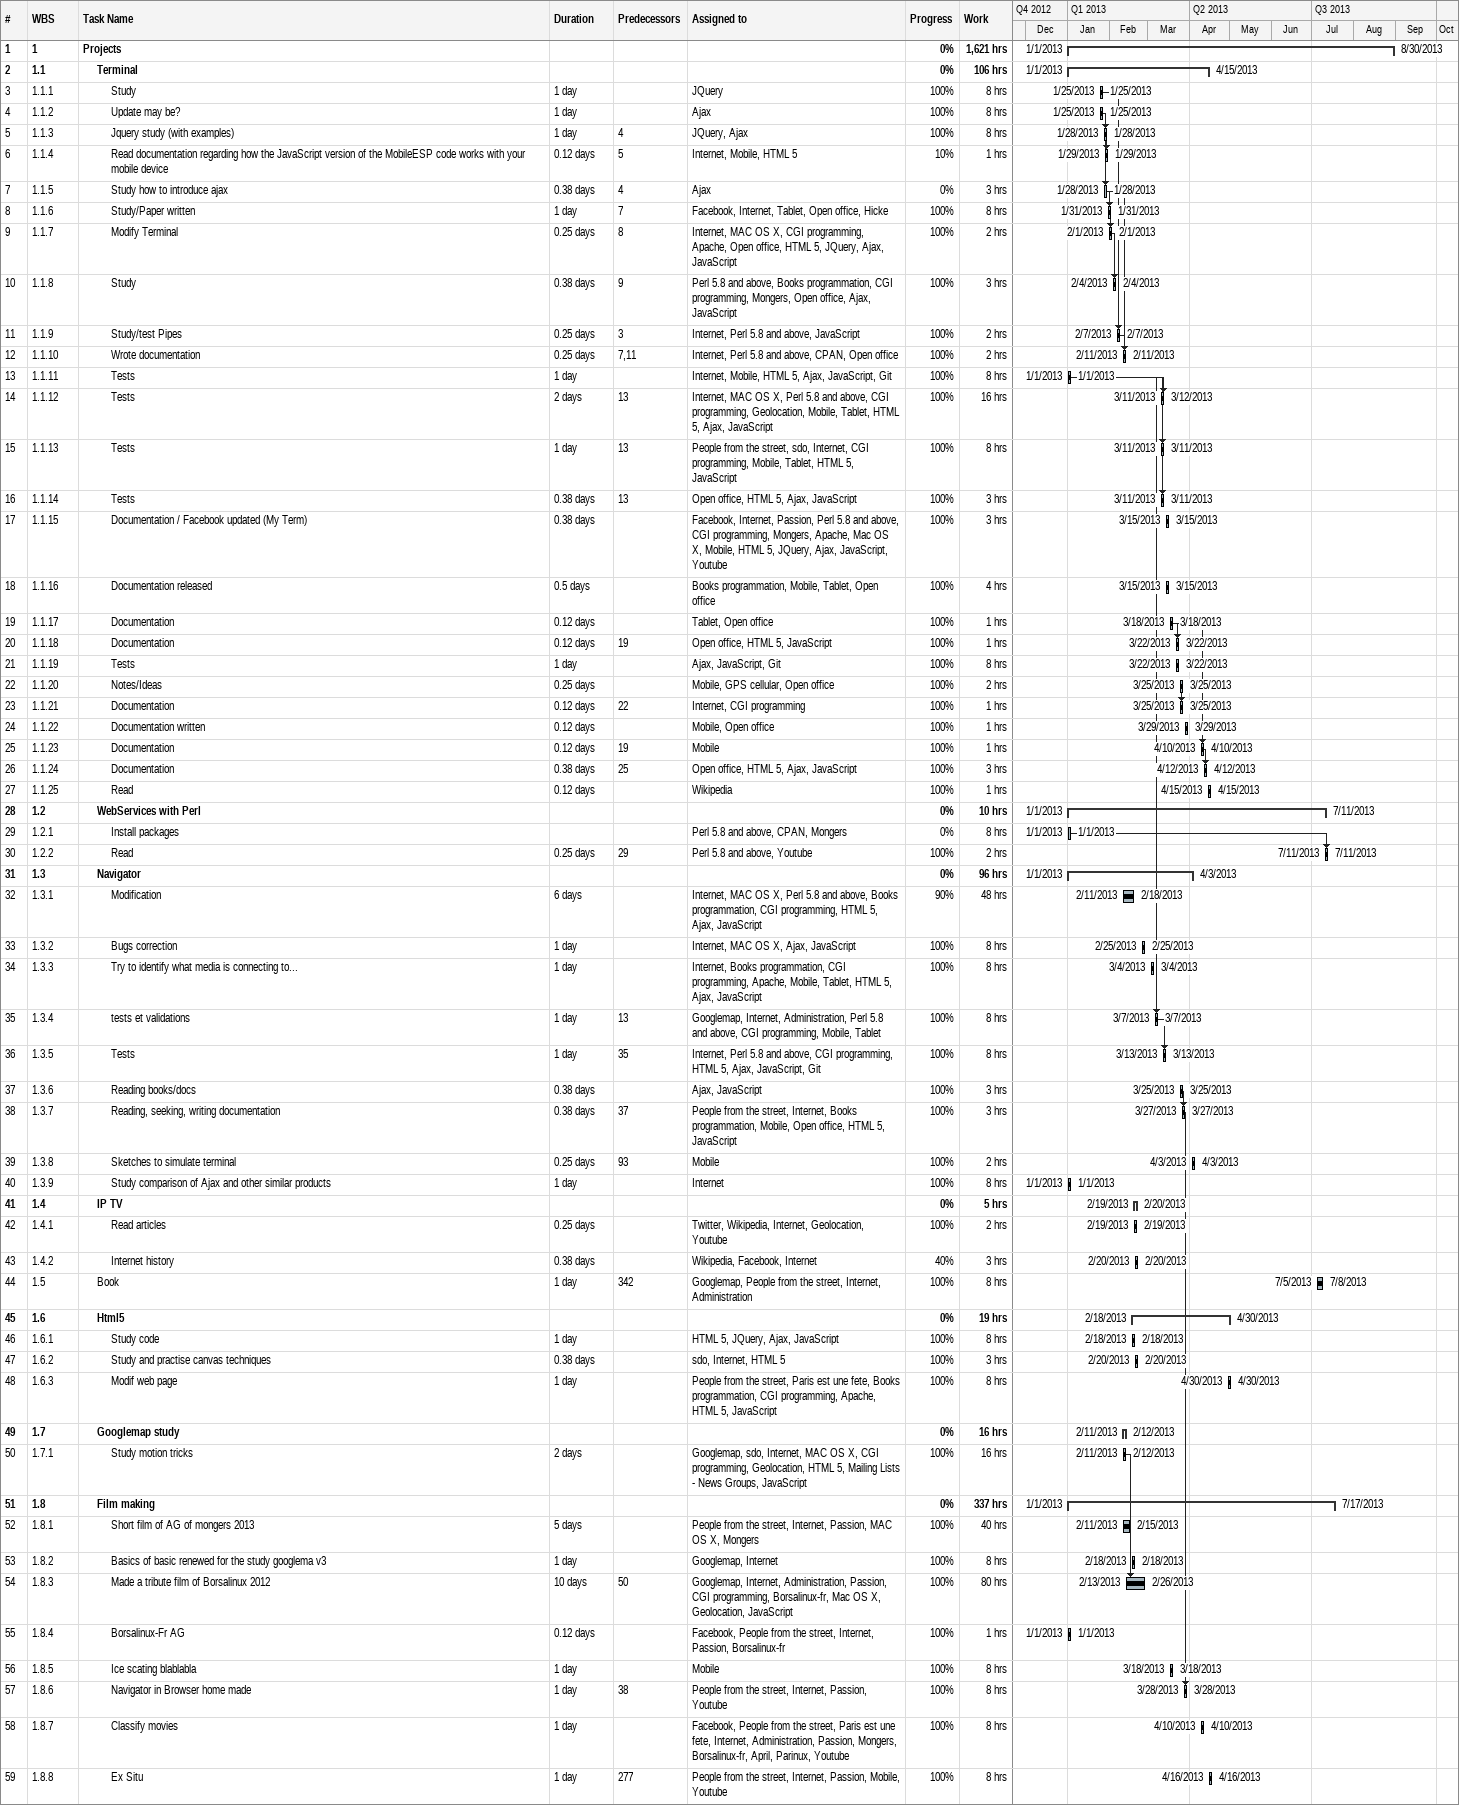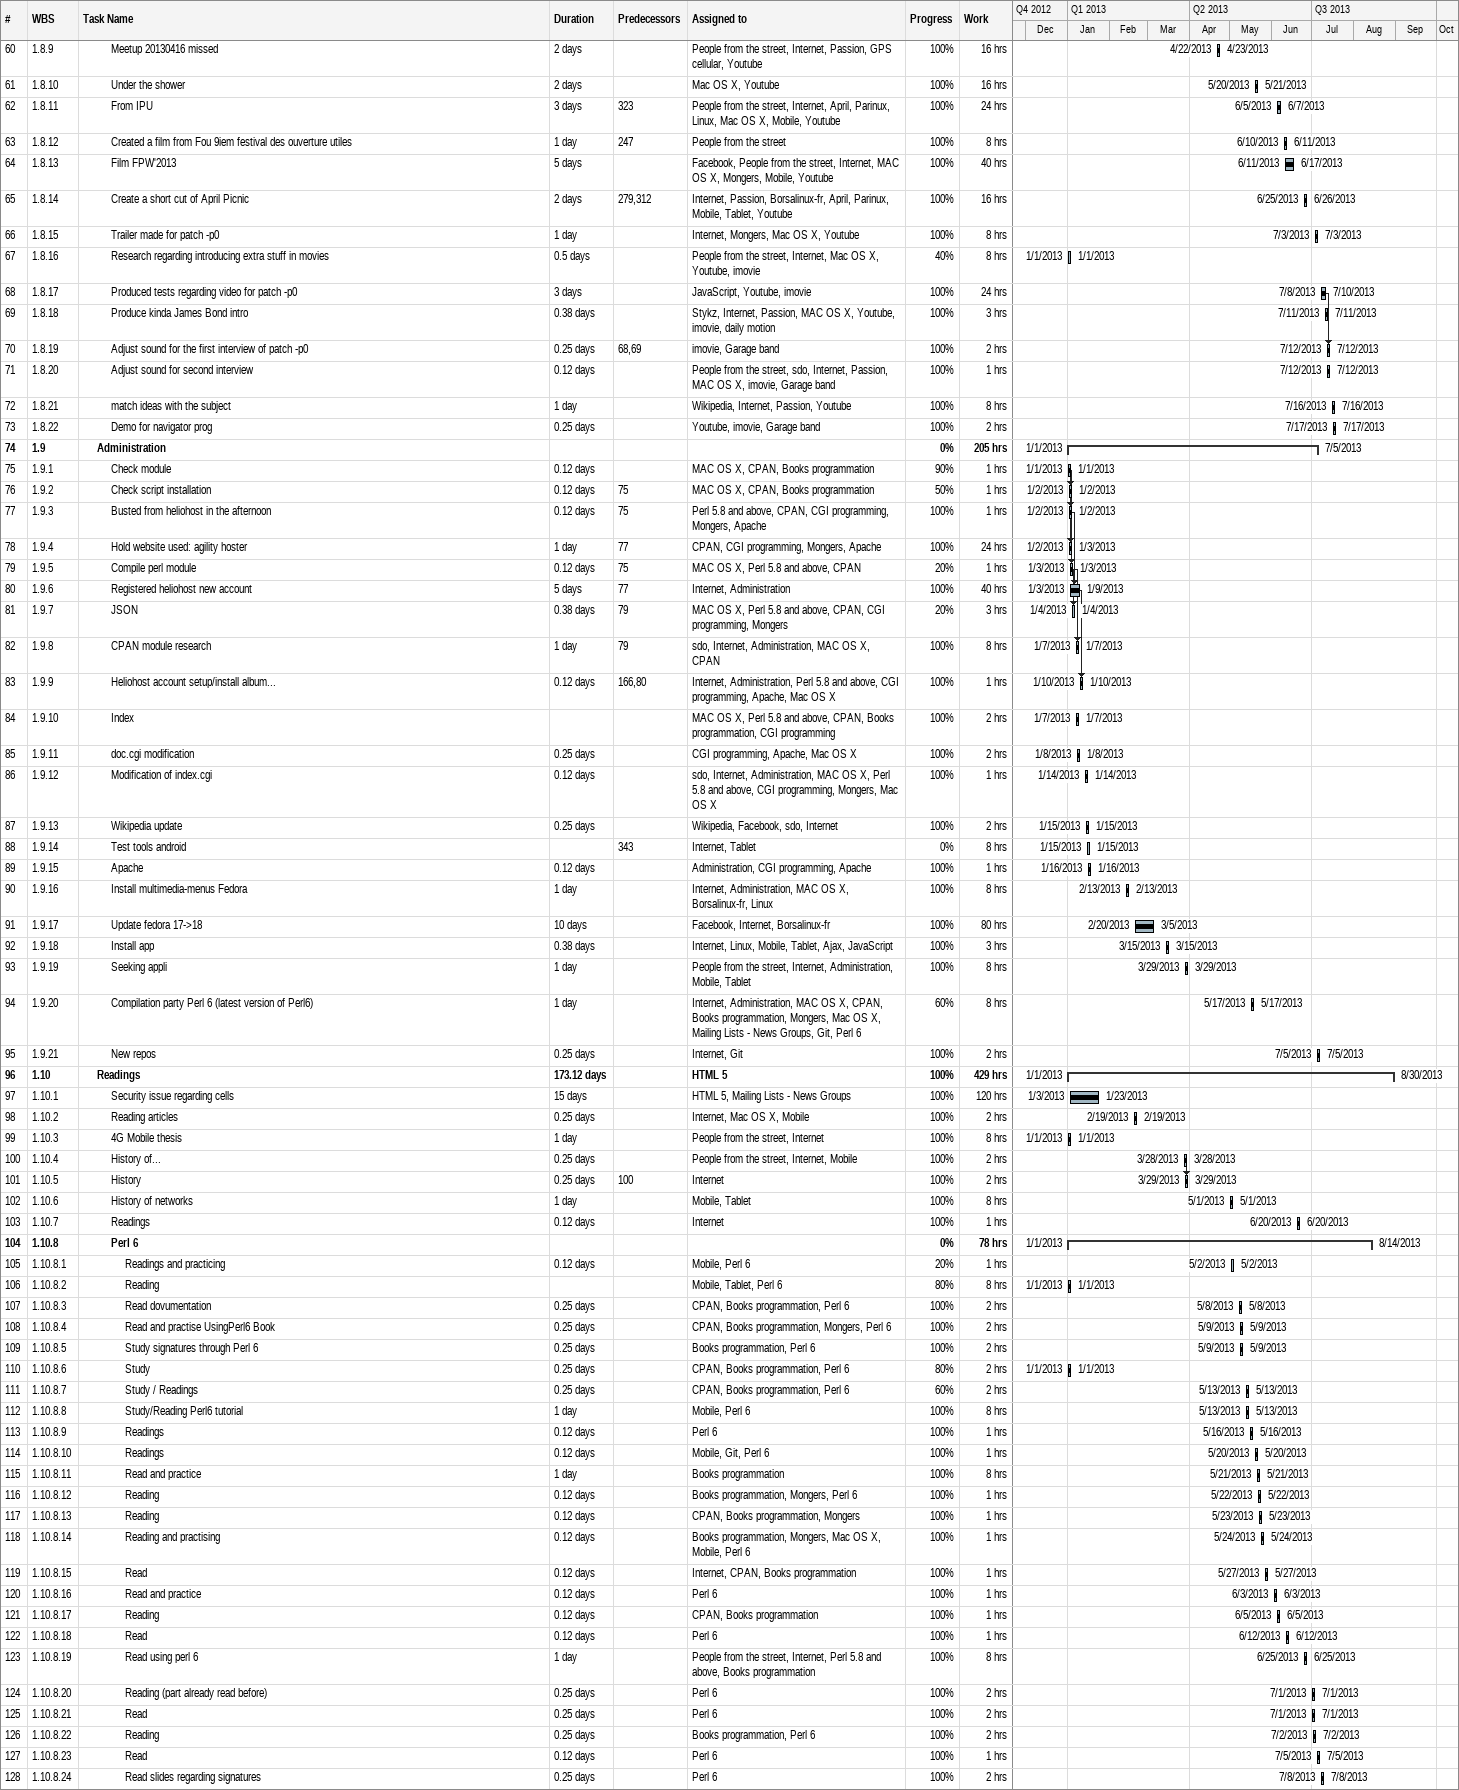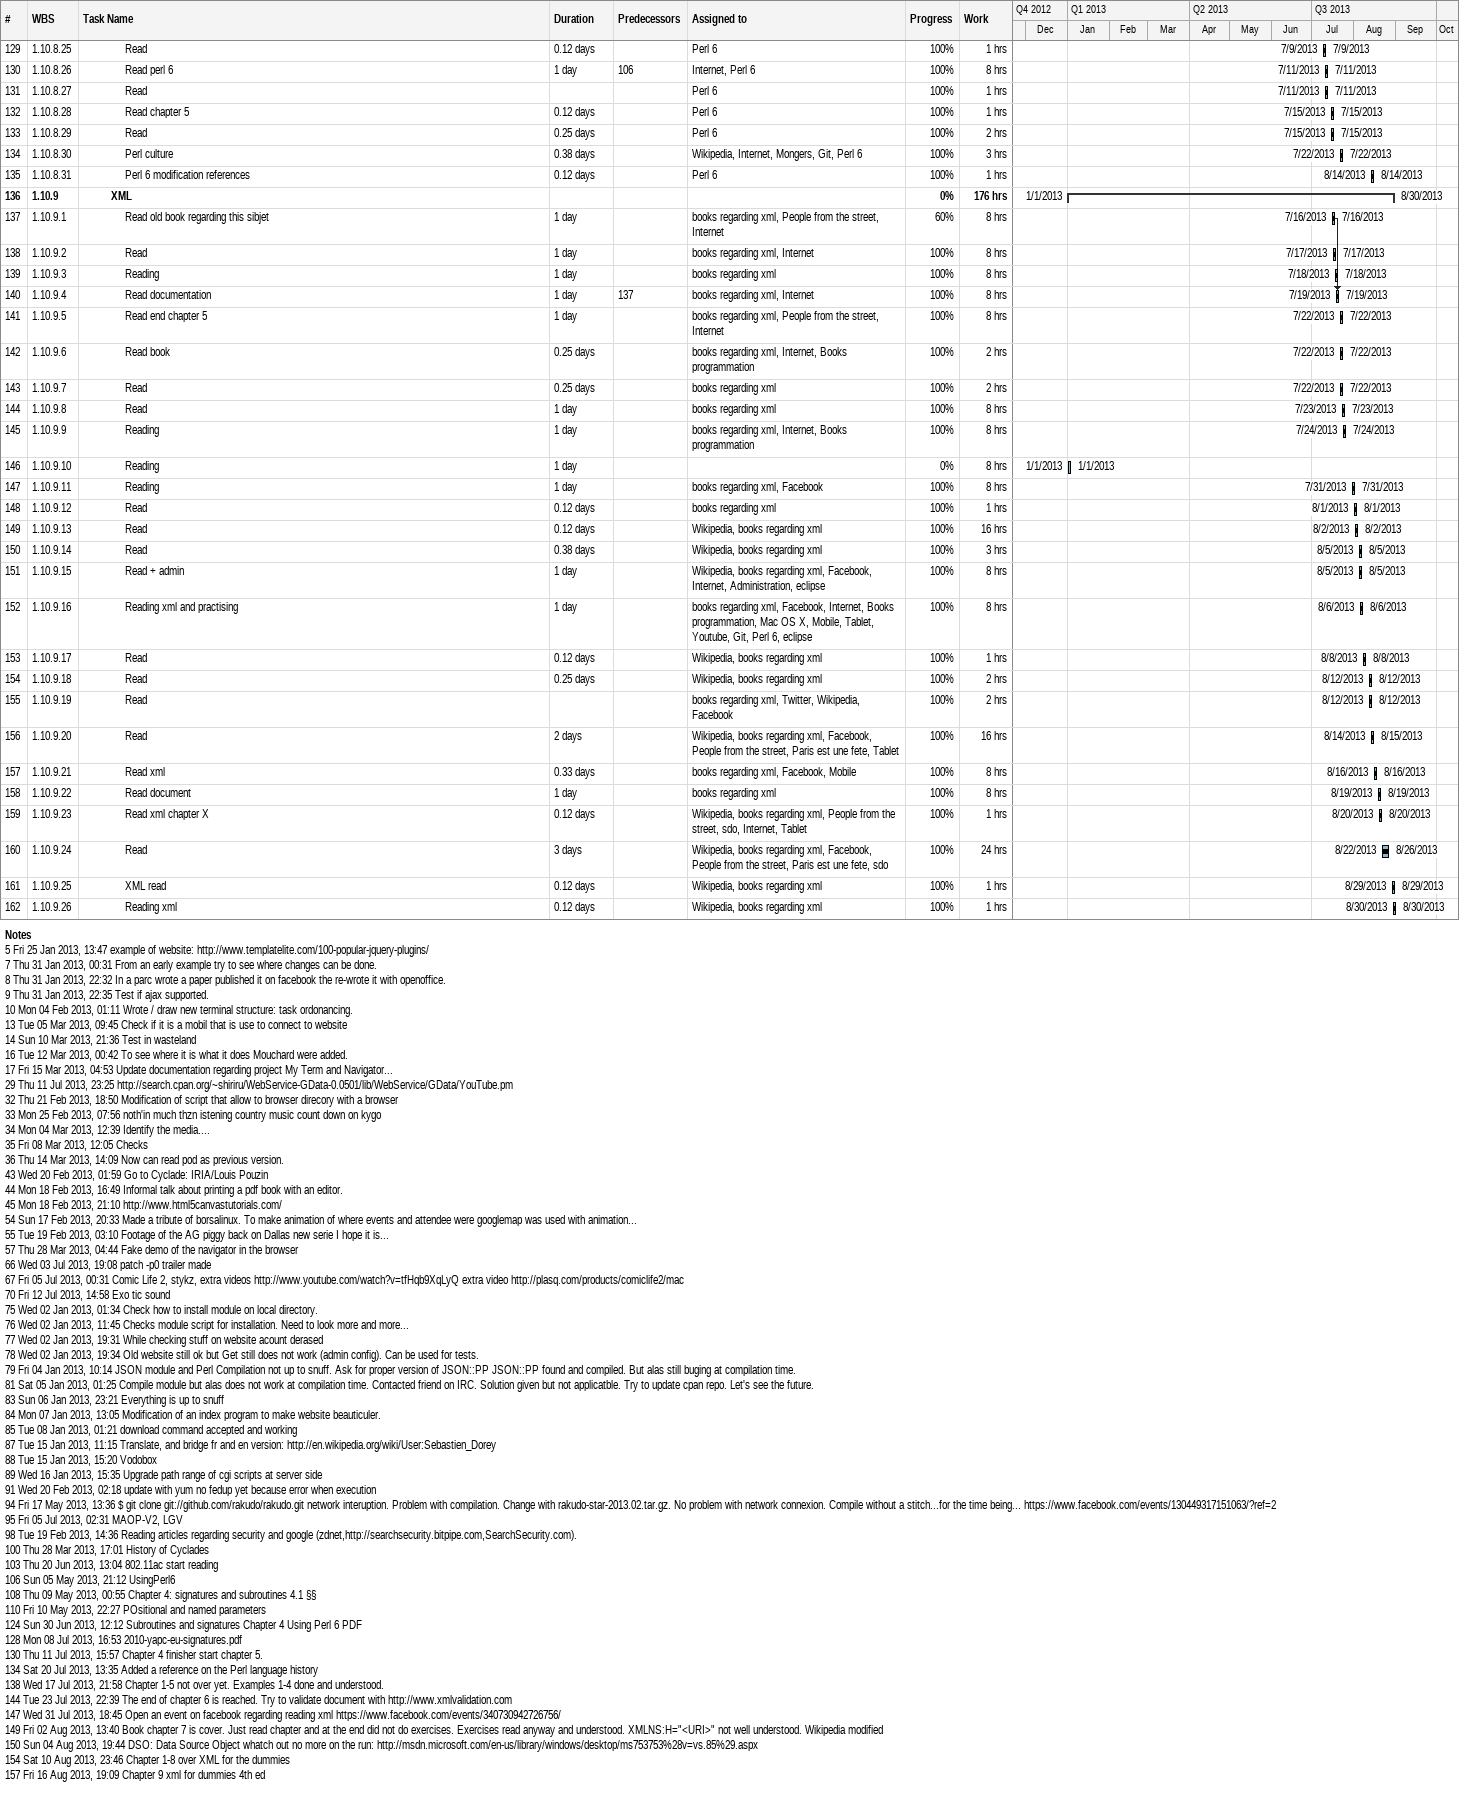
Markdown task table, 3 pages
| ID | WBS | Task | Duration | Start | Finish | Predecessors | Resources | % complete | Work (h) |
|---|---|---|---|---|---|---|---|---|---|
| 1 | 1 | **Projects** |  | 2013-01-01 | 2013-08-30 |  |  | 0 | 1621 |
| 2 | 1.1 | **Terminal** |  | 2013-01-01 | 2013-04-15 |  |  | 0 | 106 |
| 3 | 1.1.1 | Study | 1d | 2013-01-25 | 2013-01-25 |  | JQuery | 100 | 8 |
| 4 | 1.1.2 | Update may be? | 1d | 2013-01-25 | 2013-01-25 |  | Ajax | 100 | 8 |
| 5 | 1.1.3 | Jquery study (with examples) | 1d | 2013-01-28 | 2013-01-28 | 4 | JQuery, Ajax | 100 | 8 |
| 6 | 1.1.4 | Read documentation regarding how the JavaScript version of the MobileESP code works with your mobile device | 0.12d | 2013-01-29 | 2013-01-29 | 5 | Internet, Mobile, HTML 5 | 10 | 1 |
| 7 | 1.1.5 | Study how to introduce ajax | 0.38d | 2013-01-28 | 2013-01-28 | 4 | Ajax | 0 | 3 |
| 8 | 1.1.6 | Study/Paper written | 1d | 2013-01-31 | 2013-01-31 | 7 | Facebook, Internet, Tablet, Open office, Hicke | 100 | 8 |
| 9 | 1.1.7 | Modify Terminal | 0.25d | 2013-02-01 | 2013-02-01 | 8 | Internet, MAC OS X, CGI programming, Apache, Open office, HTML 5, JQuery, Ajax, JavaScript | 100 | 2 |
| 10 | 1.1.8 | Study | 0.38d | 2013-02-04 | 2013-02-04 | 9 | Perl 5.8 and above, Books programmation, CGI programming, Mongers, Open office, Ajax, JavaScript | 100 | 3 |
| 11 | 1.1.9 | Study/test Pipes | 0.25d | 2013-02-07 | 2013-02-07 | 3 | Internet, Perl 5.8 and above, JavaScript | 100 | 2 |
| 12 | 1.1.10 | Wrote documentation | 0.25d | 2013-02-11 | 2013-02-11 | 7, 11 | Internet, Perl 5.8 and above, CPAN, Open office | 100 | 2 |
| 13 | 1.1.11 | Tests | 1d | 2013-01-01 | 2013-01-01 |  | Internet, Mobile, HTML 5, Ajax, JavaScript, Git | 100 | 8 |
| 14 | 1.1.12 | Tests | 2d | 2013-03-11 | 2013-03-12 | 13 | Internet, MAC OS X, Perl 5.8 and above, CGI programming, Geolocation, Mobile, Tablet, HTML 5, Ajax, JavaScript | 100 | 16 |
| 15 | 1.1.13 | Tests | 1d | 2013-03-11 | 2013-03-11 | 13 | People from the street, sdo, Internet, CGI programming, Mobile, Tablet, HTML 5, JavaScript | 100 | 8 |
| 16 | 1.1.14 | Tests | 0.38d | 2013-03-11 | 2013-03-11 | 13 | Open office, HTML 5, Ajax, JavaScript | 100 | 3 |
| 17 | 1.1.15 | Documentation / Facebook updated (My Term) | 0.38d | 2013-03-15 | 2013-03-15 |  | Facebook, Internet, Passion, Perl 5.8 and above, CGI programming, Mongers, Apache, Mac OS X, Mobile, HTML 5, JQuery, Ajax, JavaScript, Youtube | 100 | 3 |
| 18 | 1.1.16 | Documentation released | 0.5d | 2013-03-15 | 2013-03-15 |  | Books programmation, Mobile, Tablet, Open office | 100 | 4 |
| 19 | 1.1.17 | Documentation | 0.12d | 2013-03-18 | 2013-03-18 |  | Tablet, Open office | 100 | 1 |
| 20 | 1.1.18 | Documentation | 0.12d | 2013-03-22 | 2013-03-22 | 19 | Open office, HTML 5, JavaScript | 100 | 1 |
| 21 | 1.1.19 | Tests | 1d | 2013-03-22 | 2013-03-22 |  | Ajax, JavaScript, Git | 100 | 8 |
| 22 | 1.1.20 | Notes/Ideas | 0.25d | 2013-03-25 | 2013-03-25 |  | Mobile, GPS cellular, Open office | 100 | 2 |
| 23 | 1.1.21 | Documentation | 0.12d | 2013-03-25 | 2013-03-25 | 22 | Internet, CGI programming | 100 | 1 |
| 24 | 1.1.22 | Documentation written | 0.12d | 2013-03-29 | 2013-03-29 |  | Mobile, Open office | 100 | 1 |
| 25 | 1.1.23 | Documentation | 0.12d | 2013-04-10 | 2013-04-10 | 19 | Mobile | 100 | 1 |
| 26 | 1.1.24 | Documentation | 0.38d | 2013-04-12 | 2013-04-12 | 25 | Open office, HTML 5, Ajax, JavaScript | 100 | 3 |
| 27 | 1.1.25 | Read | 0.12d | 2013-04-15 | 2013-04-15 |  | Wikipedia | 100 | 1 |
| 28 | 1.2 | **WebServices with Perl** |  | 2013-01-01 | 2013-07-11 |  |  | 0 | 10 |
| 29 | 1.2.1 | Install packages |  | 2013-01-01 | 2013-01-01 |  | Perl 5.8 and above, CPAN, Mongers | 0 | 8 |
| 30 | 1.2.2 | Read | 0.25d | 2013-07-11 | 2013-07-11 | 29 | Perl 5.8 and above, Youtube | 100 | 2 |
| 31 | 1.3 | **Navigator** |  | 2013-01-01 | 2013-04-03 |  |  | 0 | 96 |
| 32 | 1.3.1 | Modification | 6d | 2013-02-11 | 2013-02-18 |  | Internet, MAC OS X, Perl 5.8 and above, Books programmation, CGI programming, HTML 5, Ajax, JavaScript | 90 | 48 |
| 33 | 1.3.2 | Bugs correction | 1d | 2013-02-25 | 2013-02-25 |  | Internet, MAC OS X, Ajax, JavaScript | 100 | 8 |
| 34 | 1.3.3 | Try to identify what media is connecting to... | 1d | 2013-03-04 | 2013-03-04 |  | Internet, Books programmation, CGI programming, Apache, Mobile, Tablet, HTML 5, Ajax, JavaScript | 100 | 8 |
| 35 | 1.3.4 | tests et validations | 1d | 2013-03-07 | 2013-03-07 | 13 | Googlemap, Internet, Administration, Perl 5.8 and above, CGI programming, Mobile, Tablet | 100 | 8 |
| 36 | 1.3.5 | Tests | 1d | 2013-03-13 | 2013-03-13 | 35 | Internet, Perl 5.8 and above, CGI programming, HTML 5, Ajax, JavaScript, Git | 100 | 8 |
| 37 | 1.3.6 | Reading books/docs | 0.38d | 2013-03-25 | 2013-03-25 |  | Ajax, JavaScript | 100 | 3 |
| 38 | 1.3.7 | Reading, seeking, writing documentation | 0.38d | 2013-03-27 | 2013-03-27 | 37 | People from the street, Internet, Books programmation, Mobile, Open office, HTML 5, JavaScript | 100 | 3 |
| 39 | 1.3.8 | Sketches to simulate terminal | 0.25d | 2013-04-03 | 2013-04-03 | 93 | Mobile | 100 | 2 |
| 40 | 1.3.9 | Study comparison of Ajax and other similar products | 1d | 2013-01-01 | 2013-01-01 |  | Internet | 100 | 8 |
| 41 | 1.4 | **IP TV** |  | 2013-02-19 | 2013-02-20 |  |  | 0 | 5 |
| 42 | 1.4.1 | Read articles | 0.25d | 2013-02-19 | 2013-02-19 |  | Twitter, Wikipedia, Internet, Geolocation, Youtube | 100 | 2 |
| 43 | 1.4.2 | Internet history | 0.38d | 2013-02-20 | 2013-02-20 |  | Wikipedia, Facebook, Internet | 40 | 3 |
| 44 | 1.5 | Book | 1d | 2013-07-05 | 2013-07-08 | 342 | Googlemap, People from the street, Internet, Administration | 100 | 8 |
| 45 | 1.6 | **Html5** |  | 2013-02-18 | 2013-04-30 |  |  | 0 | 19 |
| 46 | 1.6.1 | Study code | 1d | 2013-02-18 | 2013-02-18 |  | HTML 5, JQuery, Ajax, JavaScript | 100 | 8 |
| 47 | 1.6.2 | Study and practise canvas techniques | 0.38d | 2013-02-20 | 2013-02-20 |  | sdo, Internet, HTML 5 | 100 | 3 |
| 48 | 1.6.3 | Modif web page | 1d | 2013-04-30 | 2013-04-30 |  | People from the street, Paris est une fete, Books programmation, CGI programming, Apache, HTML 5, JavaScript | 100 | 8 |
| 49 | 1.7 | **Googlemap study** |  | 2013-02-11 | 2013-02-12 |  |  | 0 | 16 |
| 50 | 1.7.1 | Study motion tricks | 2d | 2013-02-11 | 2013-02-12 |  | Googlemap, sdo, Internet, MAC OS X, CGI programming, Geolocation, HTML 5, Mailing Lists - News Groups, JavaScript | 100 | 16 |
| 51 | 1.8 | **Film making** |  | 2013-01-01 | 2013-07-17 |  |  | 0 | 337 |
| 52 | 1.8.1 | Short film of AG of mongers 2013 | 5d | 2013-02-11 | 2013-02-15 |  | People from the street, Internet, Passion, MAC OS X, Mongers | 100 | 40 |
| 53 | 1.8.2 | Basics of basic renewed for the study googlema v3 | 1d | 2013-02-18 | 2013-02-18 |  | Googlemap, Internet | 100 | 8 |
| 54 | 1.8.3 | Made a tribute film of Borsalinux 2012 | 10d | 2013-02-13 | 2013-02-26 | 50 | Googlemap, Internet, Administration, Passion, CGI programming, Borsalinux-fr, Mac OS X, Geolocation, JavaScript | 100 | 80 |
| 55 | 1.8.4 | Borsalinux-Fr AG | 0.12d | 2013-01-01 | 2013-01-01 |  | Facebook, People from the street, Internet, Passion, Borsalinux-fr | 100 | 1 |
| 56 | 1.8.5 | Ice scating blablabla | 1d | 2013-03-18 | 2013-03-18 |  | Mobile | 100 | 8 |
| 57 | 1.8.6 | Navigator in Browser home made | 1d | 2013-03-28 | 2013-03-28 | 38 | People from the street, Internet, Passion, Youtube | 100 | 8 |
| 58 | 1.8.7 | Classify movies | 1d | 2013-04-10 | 2013-04-10 |  | Facebook, People from the street, Paris est une fete, Internet, Administration, Passion, Mongers, Borsalinux-fr, April, Parinux, Youtube | 100 | 8 |
| 59 | 1.8.8 | Ex Situ | 1d | 2013-04-16 | 2013-04-16 | 277 | People from the street, Internet, Passion, Mobile, Youtube | 100 | 8 |
| 60 | 1.8.9 | Meetup 20130416 missed | 2d | 2013-04-22 | 2013-04-23 |  | People from the street, Internet, Passion, GPS cellular, Youtube | 100 | 16 |
| 61 | 1.8.10 | Under the shower | 2d | 2013-05-20 | 2013-05-21 |  | Mac OS X, Youtube | 100 | 16 |
| 62 | 1.8.11 | From IPU | 3d | 2013-06-05 | 2013-06-07 | 323 | People from the street, Internet, April, Parinux, Linux, Mac OS X, Mobile, Youtube | 100 | 24 |
| 63 | 1.8.12 | Created a film from Fou 9iem festival des ouverture utiles | 1d | 2013-06-10 | 2013-06-11 | 247 | People from the street | 100 | 8 |
| 64 | 1.8.13 | Film FPW'2013 | 5d | 2013-06-11 | 2013-06-17 |  | Facebook, People from the street, Internet, MAC OS X, Mongers, Mobile, Youtube | 100 | 40 |
| 65 | 1.8.14 | Create a short cut of April Picnic | 2d | 2013-06-25 | 2013-06-26 | 279, 312 | Internet, Passion, Borsalinux-fr, April, Parinux, Mobile, Tablet, Youtube | 100 | 16 |
| 66 | 1.8.15 | Trailer made for patch -p0 | 1d | 2013-07-03 | 2013-07-03 |  | Internet, Mongers, Mac OS X, Youtube | 100 | 8 |
| 67 | 1.8.16 | Research regarding introducing extra stuff in movies | 0.5d | 2013-01-01 | 2013-01-01 |  | People from the street, Internet, Mac OS X, Youtube, imovie | 40 | 8 |
| 68 | 1.8.17 | Produced tests regarding video for patch -p0 | 3d | 2013-07-08 | 2013-07-10 |  | JavaScript, Youtube, imovie | 100 | 24 |
| 69 | 1.8.18 | Produce kinda James Bond intro | 0.38d | 2013-07-11 | 2013-07-11 |  | Stykz, Internet, Passion, MAC OS X, Youtube, imovie, daily motion | 100 | 3 |
| 70 | 1.8.19 | Adjust sound for the first interview of patch -p0 | 0.25d | 2013-07-12 | 2013-07-12 | 68, 69 | imovie, Garage band | 100 | 2 |
| 71 | 1.8.20 | Adjust sound for second interview | 0.12d | 2013-07-12 | 2013-07-12 |  | People from the street, sdo, Internet, Passion, MAC OS X, imovie, Garage band | 100 | 1 |
| 72 | 1.8.21 | match ideas with the subject | 1d | 2013-07-16 | 2013-07-16 |  | Wikipedia, Internet, Passion, Youtube | 100 | 8 |
| 73 | 1.8.22 | Demo for navigator prog | 0.25d | 2013-07-17 | 2013-07-17 |  | Youtube, imovie, Garage band | 100 | 2 |
| 74 | 1.9 | **Administration** |  | 2013-01-01 | 2013-07-05 |  |  | 0 | 205 |
| 75 | 1.9.1 | Check module | 0.12d | 2013-01-01 | 2013-01-01 |  | MAC OS X, CPAN, Books programmation | 90 | 1 |
| 76 | 1.9.2 | Check script installation | 0.12d | 2013-01-02 | 2013-01-02 | 75 | MAC OS X, CPAN, Books programmation | 50 | 1 |
| 77 | 1.9.3 | Busted from heliohost in the afternoon | 0.12d | 2013-01-02 | 2013-01-02 | 75 | Perl 5.8 and above, CPAN, CGI programming, Mongers, Apache | 100 | 1 |
| 78 | 1.9.4 | Hold website used: agility hoster | 1d | 2013-01-02 | 2013-01-03 | 77 | CPAN, CGI programming, Mongers, Apache | 100 | 24 |
| 79 | 1.9.5 | Compile perl module | 0.12d | 2013-01-03 | 2013-01-03 | 75 | MAC OS X, Perl 5.8 and above, CPAN | 20 | 1 |
| 80 | 1.9.6 | Registered heliohost new account | 5d | 2013-01-03 | 2013-01-09 | 77 | Internet, Administration | 100 | 40 |
| 81 | 1.9.7 | JSON | 0.38d | 2013-01-04 | 2013-01-04 | 79 | MAC OS X, Perl 5.8 and above, CPAN, CGI programming, Mongers | 20 | 3 |
| 82 | 1.9.8 | CPAN module research | 1d | 2013-01-07 | 2013-01-07 | 79 | sdo, Internet, Administration, MAC OS X, CPAN | 100 | 8 |
| 83 | 1.9.9 | Heliohost account setup/install album... | 0.12d | 2013-01-10 | 2013-01-10 | 166, 80 | Internet, Administration, Perl 5.8 and above, CGI programming, Apache, Mac OS X | 100 | 1 |
| 84 | 1.9.10 | Index |  | 2013-01-07 | 2013-01-07 |  | MAC OS X, Perl 5.8 and above, CPAN, Books programmation, CGI programming | 100 | 2 |
| 85 | 1.9.11 | doc.cgi modification | 0.25d | 2013-01-08 | 2013-01-08 |  | CGI programming, Apache, Mac OS X | 100 | 2 |
| 86 | 1.9.12 | Modification of index.cgi | 0.12d | 2013-01-14 | 2013-01-14 |  | sdo, Internet, Administration, MAC OS X, Perl 5.8 and above, CGI programming, Mongers, Mac OS X | 100 | 1 |
| 87 | 1.9.13 | Wikipedia update | 0.25d | 2013-01-15 | 2013-01-15 |  | Wikipedia, Facebook, sdo, Internet | 100 | 2 |
| 88 | 1.9.14 | Test tools android |  | 2013-01-15 | 2013-01-15 | 343 | Internet, Tablet | 0 | 8 |
| 89 | 1.9.15 | Apache | 0.12d | 2013-01-16 | 2013-01-16 |  | Administration, CGI programming, Apache | 100 | 1 |
| 90 | 1.9.16 | Install multimedia-menus Fedora | 1d | 2013-02-13 | 2013-02-13 |  | Internet, Administration, MAC OS X, Borsalinux-fr, Linux | 100 | 8 |
| 91 | 1.9.17 | Update fedora 17->18 | 10d | 2013-02-20 | 2013-03-05 |  | Facebook, Internet, Borsalinux-fr | 100 | 80 |
| 92 | 1.9.18 | Install app | 0.38d | 2013-03-15 | 2013-03-15 |  | Internet, Linux, Mobile, Tablet, Ajax, JavaScript | 100 | 3 |
| 93 | 1.9.19 | Seeking appli | 1d | 2013-03-29 | 2013-03-29 |  | People from the street, Internet, Administration, Mobile, Tablet | 100 | 8 |
| 94 | 1.9.20 | Compilation party Perl 6 (latest version of Perl6) | 1d | 2013-05-17 | 2013-05-17 |  | Internet, Administration, MAC OS X, CPAN, Books programmation, Mongers, Mac OS X, Mailing Lists - News Groups, Git, Perl 6 | 60 | 8 |
| 95 | 1.9.21 | New repos | 0.25d | 2013-07-05 | 2013-07-05 |  | Internet, Git | 100 | 2 |
| 96 | 1.10 | **Readings** | 173.12d | 2013-01-01 | 2013-08-30 |  | HTML 5 | 100 | 429 |
| 97 | 1.10.1 | Security issue regarding cells | 15d | 2013-01-03 | 2013-01-23 |  | HTML 5, Mailing Lists - News Groups | 100 | 120 |
| 98 | 1.10.2 | Reading articles | 0.25d | 2013-02-19 | 2013-02-19 |  | Internet, Mac OS X, Mobile | 100 | 2 |
| 99 | 1.10.3 | 4G Mobile thesis | 1d | 2013-01-01 | 2013-01-01 |  | People from the street, Internet | 100 | 8 |
| 100 | 1.10.4 | History of... | 0.25d | 2013-03-28 | 2013-03-28 |  | People from the street, Internet, Mobile | 100 | 2 |
| 101 | 1.10.5 | History | 0.25d | 2013-03-29 | 2013-03-29 | 100 | Internet | 100 | 2 |
| 102 | 1.10.6 | History of networks | 1d | 2013-05-01 | 2013-05-01 |  | Mobile, Tablet | 100 | 8 |
| 103 | 1.10.7 | Readings | 0.12d | 2013-06-20 | 2013-06-20 |  | Internet | 100 | 1 |
| 104 | 1.10.8 | **Perl 6** |  | 2013-01-01 | 2013-08-14 |  |  | 0 | 78 |
| 105 | 1.10.8.1 | Readings and practicing | 0.12d | 2013-05-02 | 2013-05-02 |  | Mobile, Perl 6 | 20 | 1 |
| 106 | 1.10.8.2 | Reading |  | 2013-01-01 | 2013-01-01 |  | Mobile, Tablet, Perl 6 | 80 | 8 |
| 107 | 1.10.8.3 | Read dovumentation | 0.25d | 2013-05-08 | 2013-05-08 |  | CPAN, Books programmation, Perl 6 | 100 | 2 |
| 108 | 1.10.8.4 | Read and practise UsingPerl6 Book | 0.25d | 2013-05-09 | 2013-05-09 |  | CPAN, Books programmation, Mongers, Perl 6 | 100 | 2 |
| 109 | 1.10.8.5 | Study signatures through Perl 6 | 0.25d | 2013-05-09 | 2013-05-09 |  | Books programmation, Perl 6 | 100 | 2 |
| 110 | 1.10.8.6 | Study | 0.25d | 2013-01-01 | 2013-01-01 |  | CPAN, Books programmation, Perl 6 | 80 | 2 |
| 111 | 1.10.8.7 | Study / Readings | 0.25d | 2013-05-13 | 2013-05-13 |  | CPAN, Books programmation, Perl 6 | 60 | 2 |
| 112 | 1.10.8.8 | Study/Reading Perl6 tutorial | 1d | 2013-05-13 | 2013-05-13 |  | Mobile, Perl 6 | 100 | 8 |
| 113 | 1.10.8.9 | Readings | 0.12d | 2013-05-16 | 2013-05-16 |  | Perl 6 | 100 | 1 |
| 114 | 1.10.8.10 | Readings | 0.12d | 2013-05-20 | 2013-05-20 |  | Mobile, Git, Perl 6 | 100 | 1 |
| 115 | 1.10.8.11 | Read and practice | 1d | 2013-05-21 | 2013-05-21 |  | Books programmation | 100 | 8 |
| 116 | 1.10.8.12 | Reading | 0.12d | 2013-05-22 | 2013-05-22 |  | Books programmation, Mongers, Perl 6 | 100 | 1 |
| 117 | 1.10.8.13 | Reading | 0.12d | 2013-05-23 | 2013-05-23 |  | CPAN, Books programmation, Mongers | 100 | 1 |
| 118 | 1.10.8.14 | Reading and practising | 0.12d | 2013-05-24 | 2013-05-24 |  | Books programmation, Mongers, Mac OS X, Mobile, Perl 6 | 100 | 1 |
| 119 | 1.10.8.15 | Read | 0.12d | 2013-05-27 | 2013-05-27 |  | Internet, CPAN, Books programmation | 100 | 1 |
| 120 | 1.10.8.16 | Read and practice | 0.12d | 2013-06-03 | 2013-06-03 |  | Perl 6 | 100 | 1 |
| 121 | 1.10.8.17 | Reading | 0.12d | 2013-06-05 | 2013-06-05 |  | CPAN, Books programmation | 100 | 1 |
| 122 | 1.10.8.18 | Read | 0.12d | 2013-06-12 | 2013-06-12 |  | Perl 6 | 100 | 1 |
| 123 | 1.10.8.19 | Read using perl 6 | 1d | 2013-06-25 | 2013-06-25 |  | People from the street, Internet, Perl 5.8 and above, Books programmation | 100 | 8 |
| 124 | 1.10.8.20 | Reading (part already read before) | 0.25d | 2013-07-01 | 2013-07-01 |  | Perl 6 | 100 | 2 |
| 125 | 1.10.8.21 | Read | 0.25d | 2013-07-01 | 2013-07-01 |  | Perl 6 | 100 | 2 |
| 126 | 1.10.8.22 | Reading | 0.25d | 2013-07-02 | 2013-07-02 |  | Books programmation, Perl 6 | 100 | 2 |
| 127 | 1.10.8.23 | Read | 0.12d | 2013-07-05 | 2013-07-05 |  | Perl 6 | 100 | 1 |
| 128 | 1.10.8.24 | Read slides regarding signatures | 0.25d | 2013-07-08 | 2013-07-08 |  | Perl 6 | 100 | 2 |
| 129 | 1.10.8.25 | Read | 0.12d | 2013-07-09 | 2013-07-09 |  | Perl 6 | 100 | 1 |
| 130 | 1.10.8.26 | Read perl 6 | 1d | 2013-07-11 | 2013-07-11 | 106 | Internet, Perl 6 | 100 | 8 |
| 131 | 1.10.8.27 | Read |  | 2013-07-11 | 2013-07-11 |  | Perl 6 | 100 | 1 |
| 132 | 1.10.8.28 | Read chapter 5 | 0.12d | 2013-07-15 | 2013-07-15 |  | Perl 6 | 100 | 1 |
| 133 | 1.10.8.29 | Read | 0.25d | 2013-07-15 | 2013-07-15 |  | Perl 6 | 100 | 2 |
| 134 | 1.10.8.30 | Perl culture | 0.38d | 2013-07-22 | 2013-07-22 |  | Wikipedia, Internet, Mongers, Git, Perl 6 | 100 | 3 |
| 135 | 1.10.8.31 | Perl 6 modification references | 0.12d | 2013-08-14 | 2013-08-14 |  | Perl 6 | 100 | 1 |
| 136 | 1.10.9 | **XML** |  | 2013-01-01 | 2013-08-30 |  |  | 0 | 176 |
| 137 | 1.10.9.1 | Read old book regarding this sibjet | 1d | 2013-07-16 | 2013-07-16 |  | books regarding xml, People from the street, Internet | 60 | 8 |
| 138 | 1.10.9.2 | Read | 1d | 2013-07-17 | 2013-07-17 |  | books regarding xml, Internet | 100 | 8 |
| 139 | 1.10.9.3 | Reading | 1d | 2013-07-18 | 2013-07-18 |  | books regarding xml | 100 | 8 |
| 140 | 1.10.9.4 | Read documentation | 1d | 2013-07-19 | 2013-07-19 | 137 | books regarding xml, Internet | 100 | 8 |
| 141 | 1.10.9.5 | Read end chapter 5 | 1d | 2013-07-22 | 2013-07-22 |  | books regarding xml, People from the street, Internet | 100 | 8 |
| 142 | 1.10.9.6 | Read book | 0.25d | 2013-07-22 | 2013-07-22 |  | books regarding xml, Internet, Books programmation | 100 | 2 |
| 143 | 1.10.9.7 | Read | 0.25d | 2013-07-22 | 2013-07-22 |  | books regarding xml | 100 | 2 |
| 144 | 1.10.9.8 | Read | 1d | 2013-07-23 | 2013-07-23 |  | books regarding xml | 100 | 8 |
| 145 | 1.10.9.9 | Reading | 1d | 2013-07-24 | 2013-07-24 |  | books regarding xml, Internet, Books programmation | 100 | 8 |
| 146 | 1.10.9.10 | Reading | 1d | 2013-01-01 | 2013-01-01 |  |  | 0 | 8 |
| 147 | 1.10.9.11 | Reading | 1d | 2013-07-31 | 2013-07-31 |  | books regarding xml, Facebook | 100 | 8 |
| 148 | 1.10.9.12 | Read | 0.12d | 2013-08-01 | 2013-08-01 |  | books regarding xml | 100 | 1 |
| 149 | 1.10.9.13 | Read | 0.12d | 2013-08-02 | 2013-08-02 |  | Wikipedia, books regarding xml | 100 | 16 |
| 150 | 1.10.9.14 | Read | 0.38d | 2013-08-05 | 2013-08-05 |  | Wikipedia, books regarding xml | 100 | 3 |
| 151 | 1.10.9.15 | Read + admin | 1d | 2013-08-05 | 2013-08-05 |  | Wikipedia, books regarding xml, Facebook, Internet, Administration, eclipse | 100 | 8 |
| 152 | 1.10.9.16 | Reading xml and practising | 1d | 2013-08-06 | 2013-08-06 |  | books regarding xml, Facebook, Internet, Books programmation, Mac OS X, Mobile, Tablet, Youtube, Git, Perl 6, eclipse | 100 | 8 |
| 153 | 1.10.9.17 | Read | 0.12d | 2013-08-08 | 2013-08-08 |  | Wikipedia, books regarding xml | 100 | 1 |
| 154 | 1.10.9.18 | Read | 0.25d | 2013-08-12 | 2013-08-12 |  | Wikipedia, books regarding xml | 100 | 2 |
| 155 | 1.10.9.19 | Read |  | 2013-08-12 | 2013-08-12 |  | books regarding xml, Twitter, Wikipedia, Facebook | 100 | 2 |
| 156 | 1.10.9.20 | Read | 2d | 2013-08-14 | 2013-08-15 |  | Wikipedia, books regarding xml, Facebook, People from the street, Paris est une fete, Tablet | 100 | 16 |
| 157 | 1.10.9.21 | Read xml | 0.33d | 2013-08-16 | 2013-08-16 |  | books regarding xml, Facebook, Mobile | 100 | 8 |
| 158 | 1.10.9.22 | Read document | 1d | 2013-08-19 | 2013-08-19 |  | books regarding xml | 100 | 8 |
| 159 | 1.10.9.23 | Read xml chapter X | 0.12d | 2013-08-20 | 2013-08-20 |  | Wikipedia, books regarding xml, People from the street, sdo, Internet, Tablet | 100 | 1 |
| 160 | 1.10.9.24 | Read | 3d | 2013-08-22 | 2013-08-26 |  | Wikipedia, books regarding xml, Facebook, People from the street, Paris est une fete, sdo | 100 | 24 |
| 161 | 1.10.9.25 | XML read | 0.12d | 2013-08-29 | 2013-08-29 |  | Wikipedia, books regarding xml | 100 | 1 |
| 162 | 1.10.9.26 | Reading xml | 0.12d | 2013-08-30 | 2013-08-30 |  | Wikipedia, books regarding xml | 100 | 1 |

Notes
- 5: Fri 25 Jan 2013, 13:47 example of website: http://www.templatelite.com/100-popular-jquery-plugins/
- 7: Thu 31 Jan 2013, 00:31 From an early example try to see where changes can be done.
- 8: Thu 31 Jan 2013, 22:32 In a parc wrote a paper published it on facebook the re-wrote it with openoffice.
- 9: Thu 31 Jan 2013, 22:35 Test if ajax supported.
- 10: Mon 04 Feb 2013, 01:11 Wrote / draw new terminal structure: task ordonancing.
- 13: Tue 05 Mar 2013, 09:45 Check if it is a mobil that is use to connect to website
- 14: Sun 10 Mar 2013, 21:36 Test in wasteland
- 16: Tue 12 Mar 2013, 00:42 To see where it is what it does Mouchard were added.
- 17: Fri 15 Mar 2013, 04:53 Update documentation regarding project My Term and Navigator...
- 29: Thu 11 Jul 2013, 23:25 http://search.cpan.org/~shiriru/WebService-GData-0.0501/lib/WebService/GData/YouTube.pm
- 32: Thu 21 Feb 2013, 18:50 Modification of script that allow to browser direcory with a browser
- 33: Mon 25 Feb 2013, 07:56 noth'in much thzn istening country music count down on kygo
- 34: Mon 04 Mar 2013, 12:39 Identify the media....
- 35: Fri 08 Mar 2013, 12:05 Checks
- 36: Thu 14 Mar 2013, 14:09 Now can read pod as previous version.
- 43: Wed 20 Feb 2013, 01:59 Go to Cyclade: IRIA/Louis Pouzin
- 44: Mon 18 Feb 2013, 16:49 Informal talk about printing a pdf book with an editor.
- 45: Mon 18 Feb 2013, 21:10 http://www.html5canvastutorials.com/
- 54: Sun 17 Feb 2013, 20:33 Made a tribute of borsalinux. To make animation of where events and attendee were googlemap was used with animation...
- 55: Tue 19 Feb 2013, 03:10 Footage of the AG piggy back on Dallas new serie I hope it is...
- 57: Thu 28 Mar 2013, 04:44 Fake demo of the navigator in the browser
- 66: Wed 03 Jul 2013, 19:08 patch -p0 trailer made
- 67: Fri 05 Jul 2013, 00:31 Comic Life 2, stykz, extra videos http://www.youtube.com/watch?v=tfHqb9XqLyQ extra video http://plasq.com/products/comiclife2/mac
- 70: Fri 12 Jul 2013, 14:58 Exo tic sound
- 75: Wed 02 Jan 2013, 01:34 Check how to install module on local directory.
- 76: Wed 02 Jan 2013, 11:45 Checks module script for installation. Need to look more and more...
- 77: Wed 02 Jan 2013, 19:31 While checking stuff on website acount derased
- 78: Wed 02 Jan 2013, 19:34 Old website still ok but Get still does not work (admin config). Can be used for tests.
- 79: Fri 04 Jan 2013, 10:14 JSON module and Perl Compilation not up to snuff. Ask for proper version of JSON::PP JSON::PP found and compiled. But alas still buging at compilation time.
- 81: Sat 05 Jan 2013, 01:25 Compile module but alas does not work at compilation time. Contacted friend on IRC. Solution given but not applicatble. Try to update cpan repo. Let's see the future.
- 83: Sun 06 Jan 2013, 23:21 Everything is up to snuff
- 84: Mon 07 Jan 2013, 13:05 Modification of an index program to make website beauticuler.
- 85: Tue 08 Jan 2013, 01:21 download command accepted and working
- 87: Tue 15 Jan 2013, 11:15 Translate, and bridge fr and en version: http://en.wikipedia.org/wiki/User:Sebastien_Dorey
- 88: Tue 15 Jan 2013, 15:20 Vodobox
- 89: Wed 16 Jan 2013, 15:35 Upgrade path range of cgi scripts at server side
- 91: Wed 20 Feb 2013, 02:18 update with yum no fedup yet because error when execution
- 94: Fri 17 May 2013, 13:36 $ git clone git://github.com/rakudo/rakudo.git network interuption. Problem with compilation. Change with rakudo-star-2013.02.tar.gz. No problem with network connexion. Compile without a stitch...for the time being... https://www.facebook.com/events/130449317151063/?ref=2
- 95: Fri 05 Jul 2013, 02:31 MAOP-V2, LGV
- 98: Tue 19 Feb 2013, 14:36 Reading articles regarding security and google (zdnet,http://searchsecurity.bitpipe.com,SearchSecurity.com).
- 100: Thu 28 Mar 2013, 17:01 History of Cyclades
- 103: Thu 20 Jun 2013, 13:04 802.11ac start reading
- 106: Sun 05 May 2013, 21:12 UsingPerl6
- 108: Thu 09 May 2013, 00:55 Chapter 4: signatures and subroutines 4.1 §§
- 110: Fri 10 May 2013, 22:27 POsitional and named parameters
- 124: Sun 30 Jun 2013, 12:12 Subroutines and signatures Chapter 4 Using Perl 6 PDF
- 128: Mon 08 Jul 2013, 16:53 2010-yapc-eu-signatures.pdf
- 130: Thu 11 Jul 2013, 15:57 Chapter 4 finisher start chapter 5.
- 134: Sat 20 Jul 2013, 13:35 Added a reference on the Perl language history
- 138: Wed 17 Jul 2013, 21:58 Chapter 1-5 not over yet. Examples 1-4 done and understood.
- 144: Tue 23 Jul 2013, 22:39 The end of chapter 6 is reached. Try to validate document with http://www.xmlvalidation.com
- 147: Wed 31 Jul 2013, 18:45 Open an event on facebook regarding reading xml https://www.facebook.com/events/340730942726756/
- 149: Fri 02 Aug 2013, 13:40 Book chapter 7 is cover. Just read chapter and at the end did not do exercises. Exercises read anyway and understood. XMLNS:H="<URI>" not well understood. Wikipedia modified
- 150: Sun 04 Aug 2013, 19:44 DSO: Data Source Object whatch out no more on the run: http://msdn.microsoft.com/en-us/library/windows/desktop/ms753753%28v=vs.85%29.aspx
- 154: Sat 10 Aug 2013, 23:46 Chapter 1-8 over XML for the dummies
- 157: Fri 16 Aug 2013, 19:09 Chapter 9 xml for dummies 4th ed
